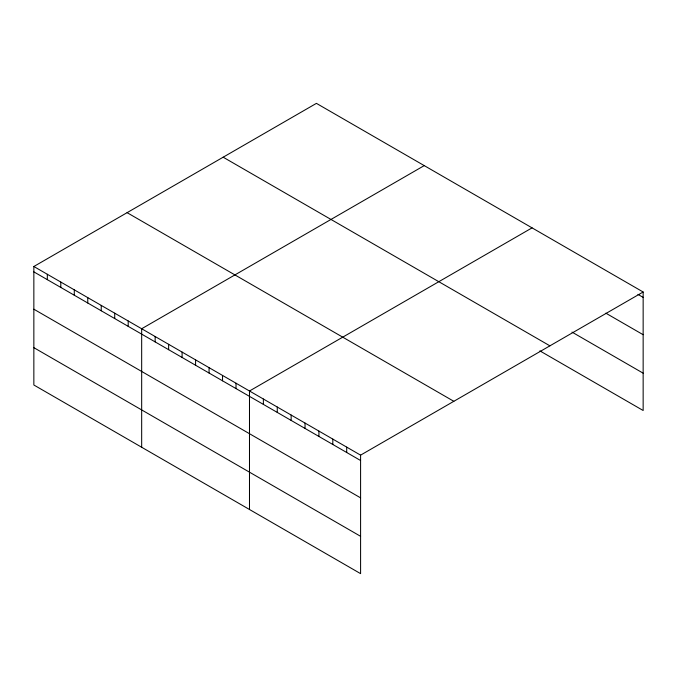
<?xml version="1.0" encoding="UTF-8"?>
<svg xmlns="http://www.w3.org/2000/svg" width="677" height="677" viewBox="0 0 677 677"><rect width="100%" height="100%" fill="white"/><g stroke="black" fill="none" stroke-linecap="round" stroke-linejoin="round"><path stroke-width="1.02" d="M360.587 497.849L360.587 455.139L33.85 266.501L33.85 385.001L360.587 573.639L360.587 497.849L33.85 309.203M33.85 266.501L316.413 103.361L643.15 291.999L643.15 410.499L539.874 350.872M424.234 165.611L141.671 328.751L141.671 447.252M532.063 227.861L249.491 391.001L249.491 509.502M360.587 455.139L643.15 291.999M637.946 294.377L643.15 297.381M605.83 313.163L643.15 334.709M571.98 332.085L643.15 373.171M223.165 157.199L549.902 345.837M127.098 212.663L453.835 401.309M33.85 271.875L360.587 460.512M33.85 347.665L360.587 536.311M346.7 447.125L346.7 452.498M332.813 439.102L332.813 444.484M318.926 431.088L318.926 436.462M305.039 423.074L305.039 428.448M291.152 415.052L291.152 420.434M277.265 407.038L277.265 412.411M263.378 399.024L263.378 404.397M236.019 383.224L236.019 388.598M222.538 375.439L222.538 380.812M209.066 367.662L209.066 373.035M195.585 359.876L195.585 365.25M182.105 352.099L182.105 357.473M168.632 344.314L168.632 349.687M155.151 336.537L155.151 341.91M128.198 320.974L128.198 326.348M114.718 313.189L114.718 318.562M101.237 305.412L101.237 310.785M87.765 297.626L87.765 303M74.284 289.841L74.284 295.223M60.803 282.064L60.803 287.437M47.331 274.278L47.331 279.66"/></g></svg>
